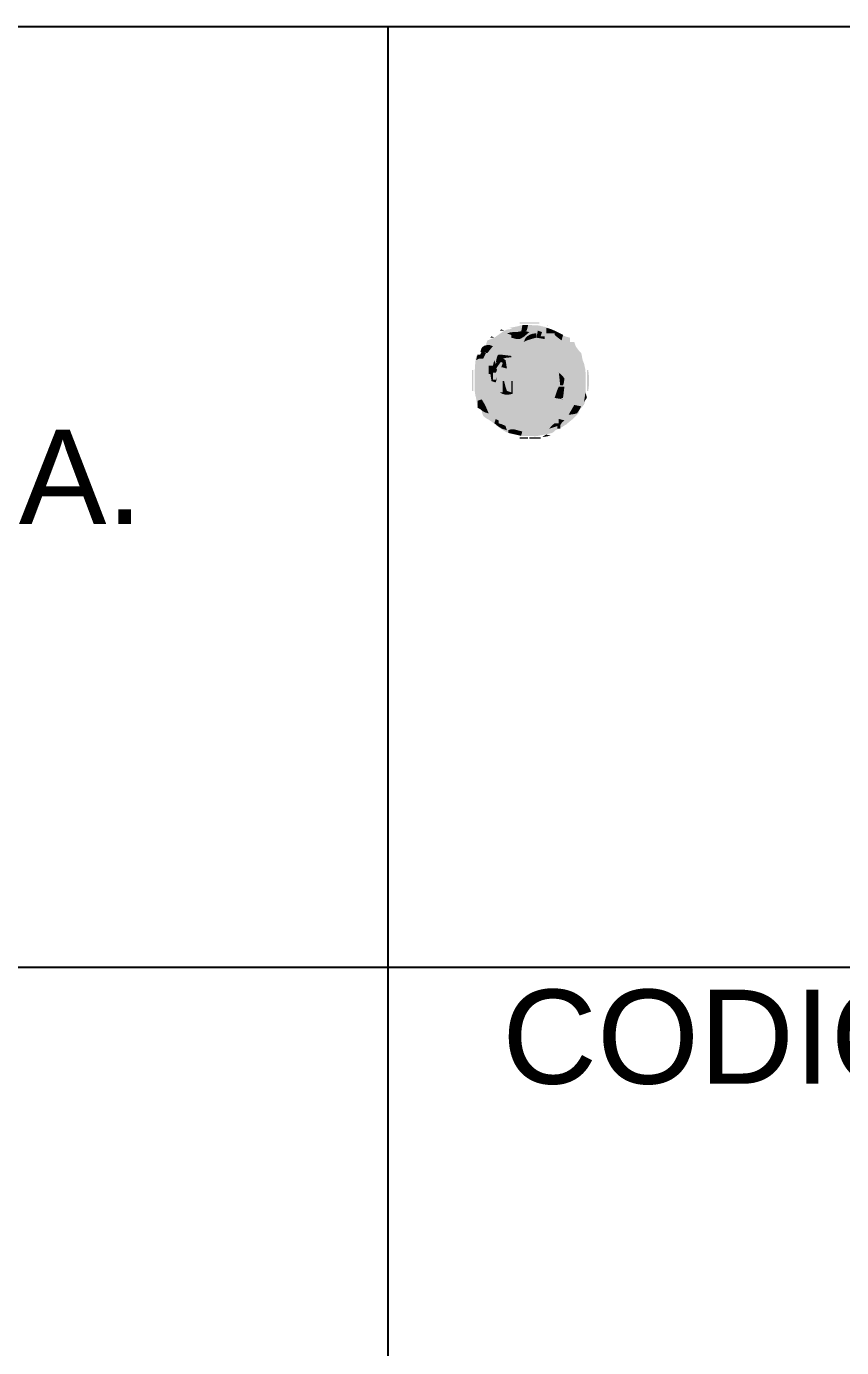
# Model space of a CAD drawing. Header units: millimetres. Extents: x 0 to 210, y 0 to 297.
# Drawn here: x 138.5 to 153.23, y 37.12 to 61 of the extents above; entities that cross this region are included whole.
import ezdxf
from ezdxf.enums import TextEntityAlignment as Align

# ---------------------------------------------------------------- set-up
doc = ezdxf.new("R2010")
doc.units = ezdxf.units.MM
doc.styles.add('ARIAL', font='arial.ttf')

msp = doc.modelspace()

# ---------------------------------------------------------------- hatches: boundary and pattern name
at = {"true_color": 0xa9794b}
msp.add_hatch(color=7, dxfattribs=at).paths.add_polyline_path([(147.415, 55.654), (147.415, 55.646), (147.415, 55.637), (147.415, 55.629), (147.534, 55.629), (147.652, 55.629), (147.769, 55.629), (147.769, 55.637), (147.769, 55.646), (147.769, 55.654), (147.65, 55.654), (147.532, 55.654)])
at = {"true_color": 0xad8536}
h = msp.add_hatch(color=7, dxfattribs=at)
h.paths.add_polyline_path([(147.808, 55.582), (147.432, 55.599), (147.065, 55.45), (147.03, 55.424), (146.994, 55.4), (146.959, 55.375), (146.916, 55.359), (146.874, 55.342), (146.832, 55.325), (146.827, 55.307), (146.821, 55.29), (146.816, 55.272), (146.813, 55.256), (146.81, 55.24), (146.807, 55.223), (146.781, 55.215), (146.756, 55.206), (146.731, 55.198), (146.722, 55.155), (146.714, 55.113), (146.705, 55.071), (146.68, 55.063), (146.655, 55.054), (146.629, 55.046), (146.614, 54.915), (146.605, 54.785), (146.601, 54.653), (146.601, 54.633), (146.601, 54.614), (146.601, 54.595), (146.601, 54.506), (146.604, 54.418), (146.616, 54.33), (146.626, 54.295), (146.633, 54.26), (146.644, 54.191), (146.647, 54.163), (146.651, 54.136), (146.655, 54.109), (146.68, 54.1), (146.706, 54.092), (146.731, 54.083), (146.732, 54.064), (146.734, 54.044), (146.735, 54.025), (146.752, 53.976), (146.77, 53.949), (146.807, 53.922), (146.862, 53.891), (146.895, 53.87), (146.932, 53.84), (147.17, 53.685), (147.417, 53.611), (147.699, 53.594), (147.99, 53.662), (148.256, 53.805), (148.479, 54.007), (148.487, 54.033), (148.496, 54.058), (148.504, 54.083), (148.517, 54.096), (148.53, 54.108), (148.543, 54.12), (148.586, 54.179), (148.603, 54.29), (148.609, 54.55), (148.61, 54.569), (148.61, 54.588), (148.61, 54.607), (148.61, 54.708), (148.602, 54.805), (148.581, 54.903), (148.572, 54.926), (148.563, 54.948), (148.555, 54.97), (148.547, 55.012), (148.538, 55.055), (148.529, 55.097), (148.492, 55.135), (148.466, 55.168), (148.428, 55.223), (148.413, 55.269), (148.406, 55.288), (148.403, 55.299), (148.377, 55.299), (148.352, 55.299), (148.327, 55.299), (148.327, 55.325), (148.327, 55.35), (148.327, 55.375), (148.273, 55.388), (148.223, 55.405), (148.174, 55.428)])
h.paths.add_polyline_path([(146.676, 54.979), (146.673, 54.985), (146.655, 55.021)])
at = {"true_color": 0xe7b045}
msp.add_hatch(color=7, dxfattribs=at).paths.add_polyline_path([(147.247, 55.53), (147.19, 55.522), (147.129, 55.496), (147.073, 55.455), (147.016, 55.415), (146.959, 55.375), (146.916, 55.359), (146.874, 55.342), (146.832, 55.325), (146.827, 55.307), (146.821, 55.29), (146.816, 55.272), (146.813, 55.256), (146.81, 55.24), (146.807, 55.223), (146.781, 55.215), (146.756, 55.206), (146.731, 55.198), (146.722, 55.155), (146.714, 55.113), (146.705, 55.071), (146.68, 55.063), (146.655, 55.054), (146.629, 55.046), (146.614, 54.915), (146.605, 54.785), (146.601, 54.653), (146.601, 54.633), (146.601, 54.614), (146.601, 54.595), (146.601, 54.506), (146.604, 54.418), (146.616, 54.33), (146.626, 54.295), (146.633, 54.26), (146.644, 54.191), (146.647, 54.163), (146.651, 54.136), (146.655, 54.109), (146.68, 54.1), (146.706, 54.092), (146.731, 54.083), (146.732, 54.064), (146.734, 54.044), (146.736, 54.025), (146.752, 53.976), (146.77, 53.949), (146.807, 53.922), (146.862, 53.891), (146.895, 53.87), (146.932, 53.84), (147.17, 53.685), (147.417, 53.611), (147.699, 53.594), (147.99, 53.662), (148.256, 53.805), (148.479, 54.007), (148.487, 54.033), (148.496, 54.058), (148.504, 54.083), (148.517, 54.096), (148.53, 54.108), (148.543, 54.12), (148.591, 54.192), (148.608, 54.353), (148.605, 54.742), (148.58, 54.725), (148.554, 54.708), (148.529, 54.691), (148.525, 54.663), (148.521, 54.635), (148.517, 54.607), (148.5, 54.526), (148.472, 54.458), (148.428, 54.387), (148.437, 54.422), (148.445, 54.455), (148.453, 54.489), (148.391, 54.459), (148.34, 54.422), (148.289, 54.375), (148.237, 54.327), (148.186, 54.291), (148.124, 54.261), (148.124, 54.278), (148.124, 54.295), (148.124, 54.311), (147.936, 54.294), (147.751, 54.29), (147.563, 54.3), (147.539, 54.302), (147.516, 54.304), (147.492, 54.307), (147.325, 54.325), (147.162, 54.357), (147.004, 54.415), (146.978, 54.43), (146.967, 54.437), (146.96, 54.441), (146.934, 54.457), (146.908, 54.473), (146.883, 54.489), (146.884, 54.623), (146.907, 54.745), (146.964, 54.866), (147.024, 54.938), (147.086, 54.985), (147.174, 55.014), (147.204, 55.017), (147.233, 55.019), (147.263, 55.021), (147.366, 55.07), (147.447, 55.133), (147.516, 55.223), (147.511, 55.266), (147.504, 55.292), (147.491, 55.325), (147.416, 55.34), (147.383, 55.346), (147.364, 55.35), (147.364, 55.393), (147.364, 55.435), (147.364, 55.477), (147.347, 55.477), (147.33, 55.477), (147.313, 55.477), (147.313, 55.494), (147.313, 55.511), (147.313, 55.527)])
at = {"true_color": 0xcaa364}
msp.add_hatch(color=7, dxfattribs=at).paths.add_polyline_path([(147.313, 55.527), (147.247, 55.53), (147.19, 55.522), (147.129, 55.496), (147.073, 55.455), (147.016, 55.415), (146.959, 55.375), (146.916, 55.359), (146.874, 55.342), (146.832, 55.325), (146.827, 55.307), (146.821, 55.29), (146.816, 55.272), (146.811, 55.243), (146.808, 55.231), (146.807, 55.223), (146.781, 55.215), (146.756, 55.206), (146.731, 55.198), (146.722, 55.172), (146.714, 55.147), (146.705, 55.122), (146.748, 55.114), (146.79, 55.105), (146.832, 55.097), (146.841, 55.114), (146.849, 55.131), (146.857, 55.147), (146.953, 55.25), (147.056, 55.327), (147.187, 55.375), (147.187, 55.358), (147.187, 55.341), (147.187, 55.325), (147.281, 55.325), (147.373, 55.325), (147.465, 55.325), (147.431, 55.333), (147.398, 55.342), (147.364, 55.35), (147.364, 55.393), (147.364, 55.435), (147.364, 55.477), (147.347, 55.477), (147.33, 55.477), (147.313, 55.477), (147.313, 55.494), (147.313, 55.511)])
at = {"true_color": 0xbf0000}
msp.add_hatch(color=7, dxfattribs=at).paths.add_polyline_path([(146.908, 55.401), (146.9, 55.392), (146.891, 55.384), (146.883, 55.375), (146.908, 55.375), (146.934, 55.375), (146.959, 55.375), (146.942, 55.384), (146.925, 55.392)])
at = {"true_color": 0xff3f3f}
msp.add_hatch(color=7, dxfattribs=at).paths.add_polyline_path([(147.009, 55.477), (147.045, 55.459), (147.058, 55.452), (147.06, 55.451)])
at = {"true_color": 0xdf7f7f}
msp.add_hatch(color=7, dxfattribs=at).paths.add_polyline_path([(147.085, 55.527), (147.077, 55.519), (147.068, 55.51), (147.06, 55.502), (147.086, 55.502), (147.111, 55.502), (147.136, 55.502), (147.119, 55.511), (147.102, 55.519)])
at = {"true_color": 0xdfa846}
msp.add_hatch(color=7, dxfattribs=at).paths.add_polyline_path([(147.364, 55.477), (147.29, 55.476), (147.244, 55.469), (147.187, 55.451), (147.187, 55.434), (147.187, 55.417), (147.187, 55.401), (147.161, 55.401), (147.136, 55.401), (147.111, 55.401), (147.136, 55.392), (147.162, 55.384), (147.187, 55.375), (147.187, 55.358), (147.187, 55.341), (147.187, 55.325), (147.281, 55.325), (147.373, 55.325), (147.465, 55.325), (147.431, 55.333), (147.398, 55.342), (147.364, 55.35), (147.364, 55.393), (147.364, 55.435)])
at = {"true_color": 0xbf3f3f}
msp.add_hatch(color=7, dxfattribs=at).paths.add_polyline_path([(147.136, 55.553), (147.172, 55.535), (147.185, 55.528), (147.187, 55.527)])
at = {"true_color": 0xffbf3f}
for points in [[(147.187, 55.578), (147.222, 55.56), (147.236, 55.554), (147.237, 55.553)], [(148.2, 53.779), (148.236, 53.762), (148.249, 53.755), (148.251, 53.754)], [(148.048, 53.678), (148.084, 53.66), (148.097, 53.654), (148.099, 53.653)]]:
    msp.add_hatch(color=7, dxfattribs=at).paths.add_polyline_path(points)
at = {"true_color": 0xcd9845}
msp.add_hatch(color=7, dxfattribs=at).paths.add_polyline_path([(147.364, 55.477), (147.29, 55.476), (147.244, 55.469), (147.187, 55.451), (147.212, 55.443), (147.238, 55.434), (147.263, 55.426), (147.263, 55.409), (147.263, 55.392), (147.263, 55.375), (147.297, 55.367), (147.331, 55.358), (147.364, 55.35), (147.364, 55.393), (147.364, 55.435)])
at = {"true_color": 0xb28e57}
msp.add_hatch(color=7, dxfattribs=at).paths.add_polyline_path([(148.048, 55.502), (147.784, 55.592), (147.513, 55.607), (147.237, 55.553), (147.263, 55.544), (147.288, 55.536), (147.313, 55.527), (147.313, 55.51), (147.313, 55.493), (147.313, 55.477), (147.33, 55.477), (147.347, 55.477), (147.364, 55.477), (147.364, 55.434), (147.364, 55.392), (147.364, 55.35), (147.39, 55.35), (147.415, 55.35), (147.44, 55.35), (147.462, 55.371), (147.485, 55.392), (147.507, 55.413), (147.585, 55.465), (147.665, 55.484), (147.759, 55.483), (147.78, 55.481), (147.8, 55.479), (147.82, 55.477), (147.863, 55.473), (147.906, 55.468), (147.948, 55.464), (147.982, 55.46), (148.015, 55.456), (148.048, 55.451), (148.048, 55.468), (148.048, 55.485)])
at = {"true_color": 0xaaaa55}
msp.add_hatch(color=7, dxfattribs=at).paths.add_polyline_path([(147.237, 55.603), (147.291, 55.586), (147.311, 55.579), (147.313, 55.578)])
at = {"true_color": 0xffff00}
msp.add_hatch(color=7, dxfattribs=at).paths.add_polyline_path([(147.364, 55.629), (147.4, 55.611), (147.413, 55.604), (147.415, 55.603)])
at = {"true_color": 0xb38537}
msp.add_hatch(color=7, dxfattribs=at).paths.add_polyline_path([(147.592, 55.477), (147.515, 55.494), (147.442, 55.492), (147.364, 55.477), (147.364, 55.434), (147.364, 55.392), (147.364, 55.35), (147.43, 55.355), (147.489, 55.388)])
at = {"true_color": 0xb1874d}
msp.add_hatch(color=7, dxfattribs=at).paths.add_polyline_path([(147.465, 55.603), (147.457, 55.552), (147.448, 55.502), (147.44, 55.451), (147.477, 55.466), (147.503, 55.479), (147.541, 55.502), (147.555, 55.542), (147.562, 55.568), (147.567, 55.603), (147.533, 55.603), (147.499, 55.603)])
at = {"true_color": 0x997633}
msp.add_hatch(color=7, dxfattribs=at).paths.add_polyline_path([(147.82, 55.502), (147.671, 55.505), (147.555, 55.469), (147.44, 55.375), (147.449, 55.358), (147.457, 55.341), (147.465, 55.325), (147.491, 55.325), (147.516, 55.325), (147.541, 55.325), (147.604, 55.338), (147.65, 55.345), (147.719, 55.35), (147.815, 55.291), (147.888, 55.219), (147.947, 55.122), (147.932, 55.115), (147.917, 55.107), (147.903, 55.1), (147.869, 55.083), (147.854, 55.076), (147.845, 55.071), (147.774, 55.035), (147.706, 54.994), (147.643, 54.945), (147.634, 54.874), (147.634, 54.828), (147.643, 54.767), (147.651, 54.767), (147.66, 54.767), (147.668, 54.767), (147.672, 54.787), (147.677, 54.806), (147.681, 54.824), (147.744, 54.905), (147.824, 54.958), (147.921, 54.995), (147.965, 54.976), (148.004, 54.976), (148.073, 54.995), (148.056, 55.012), (148.039, 55.029), (148.023, 55.046), (148.026, 55.073), (148.029, 55.099), (148.032, 55.125), (148.042, 55.168), (148.046, 55.187), (148.048, 55.198), (148.014, 55.221), (147.987, 55.241), (147.947, 55.274), (147.922, 55.317), (147.896, 55.359), (147.871, 55.401), (147.845, 55.401), (147.82, 55.401), (147.795, 55.401), (147.803, 55.435), (147.812, 55.469)])
at = {"true_color": 0x8a692b}
msp.add_hatch(color=7, dxfattribs=at).paths.add_polyline_path([(147.719, 55.451), (147.681, 55.451), (147.651, 55.446), (147.605, 55.432), (147.549, 55.398), (147.516, 55.359), (147.491, 55.299), (147.53, 55.318), (147.567, 55.332), (147.633, 55.352), (147.662, 55.36), (147.69, 55.368), (147.719, 55.375), (147.719, 55.401), (147.719, 55.426)])
at = {"true_color": 0xa27d4b}
msp.add_hatch(color=7, dxfattribs=at).paths.add_polyline_path([(147.567, 55.603), (147.558, 55.569), (147.55, 55.536), (147.541, 55.502), (147.678, 55.49), (147.815, 55.477), (147.951, 55.462), (147.984, 55.459), (148.016, 55.455), (148.048, 55.451), (148.048, 55.468), (148.048, 55.485), (148.048, 55.502), (147.892, 55.566), (147.735, 55.599)])
at = {"true_color": 0x9f7733}
msp.add_hatch(color=7, dxfattribs=at).paths.add_polyline_path([(147.744, 55.502), (147.736, 55.459), (147.727, 55.417), (147.719, 55.375), (147.809, 55.36), (147.848, 55.354), (147.871, 55.35), (147.871, 55.367), (147.871, 55.384), (147.871, 55.401), (147.845, 55.401), (147.82, 55.401), (147.795, 55.401), (147.803, 55.426), (147.812, 55.452), (147.82, 55.477), (147.794, 55.485), (147.769, 55.494)])
at = {"true_color": 0xd4d42a}
msp.add_hatch(color=7, dxfattribs=at).paths.add_polyline_path([(147.769, 55.629), (147.823, 55.611), (147.843, 55.604), (147.845, 55.603)])
at = {"true_color": 0xffaa00}
msp.add_hatch(color=7, dxfattribs=at).paths.add_polyline_path([(147.896, 55.603), (147.95, 55.586), (147.969, 55.579), (147.972, 55.578)])
at = {"true_color": 0xa88757}
msp.add_hatch(color=7, dxfattribs=at).paths.add_polyline_path([(147.896, 55.553), (147.896, 55.519), (147.896, 55.485), (147.896, 55.451), (147.947, 55.451), (147.998, 55.451), (148.048, 55.451), (148.048, 55.468), (148.048, 55.485), (148.048, 55.502), (147.998, 55.524), (147.949, 55.54)])
at = {"true_color": 0xbc8d4b}
msp.add_hatch(color=7, dxfattribs=at).paths.add_polyline_path([(148.048, 55.502), (148.048, 55.485), (148.048, 55.468), (148.048, 55.451), (148.014, 55.451), (147.98, 55.451), (147.947, 55.451), (148.006, 55.403), (148.067, 55.358), (148.132, 55.318), (148.146, 55.312), (148.161, 55.306), (148.175, 55.299), (148.176, 55.262), (148.185, 55.235), (148.21, 55.196), (148.226, 55.175), (148.241, 55.155), (148.257, 55.135), (148.302, 55.078), (148.349, 55.03), (148.409, 54.988), (148.424, 54.982), (148.439, 54.976), (148.453, 54.97), (148.454, 54.867), (148.477, 54.78), (148.529, 54.691), (148.555, 54.708), (148.58, 54.725), (148.605, 54.742), (148.602, 54.757), (148.599, 54.772), (148.595, 54.787), (148.591, 54.808), (148.586, 54.828), (148.582, 54.848), (148.573, 54.889), (148.564, 54.929), (148.555, 54.97), (148.547, 55.012), (148.539, 55.055), (148.529, 55.097), (148.492, 55.135), (148.466, 55.168), (148.428, 55.223), (148.42, 55.249), (148.411, 55.274), (148.403, 55.299), (148.377, 55.299), (148.352, 55.299), (148.327, 55.299), (148.327, 55.325), (148.327, 55.35), (148.327, 55.375), (148.257, 55.393), (148.194, 55.419), (148.13, 55.453), (148.103, 55.47), (148.075, 55.486)])
at = {"true_color": 0xab8e67}
msp.add_hatch(color=7, dxfattribs=at).paths.add_polyline_path([(148.048, 55.502), (148.048, 55.476), (148.048, 55.451), (148.048, 55.426), (148.067, 55.41), (148.086, 55.395), (148.104, 55.379), (148.172, 55.321), (148.231, 55.258), (148.289, 55.19), (148.33, 55.139), (148.36, 55.109), (148.403, 55.071), (148.454, 55.076), (148.487, 55.082), (148.529, 55.097), (148.492, 55.135), (148.466, 55.168), (148.428, 55.223), (148.42, 55.249), (148.411, 55.274), (148.403, 55.299), (148.377, 55.299), (148.352, 55.299), (148.327, 55.299), (148.327, 55.325), (148.327, 55.35), (148.327, 55.375), (148.257, 55.393), (148.194, 55.419), (148.13, 55.453), (148.103, 55.47), (148.075, 55.486)])
at = {"true_color": 0xb5925f}
msp.add_hatch(color=7, dxfattribs=at).paths.add_polyline_path([(148.048, 55.502), (148.048, 55.476), (148.048, 55.451), (148.048, 55.426), (148.095, 55.385), (148.128, 55.359), (148.175, 55.325), (148.183, 55.359), (148.192, 55.393), (148.2, 55.426), (148.149, 55.452), (148.098, 55.477)])
at = {"true_color": 0x7f7f00}
for points in [[(148.149, 55.477), (148.185, 55.459), (148.198, 55.452), (148.2, 55.451)], [(148.327, 55.325), (148.362, 55.307), (148.376, 55.3), (148.377, 55.299)]]:
    msp.add_hatch(color=7, dxfattribs=at).paths.add_polyline_path(points)
at = {"true_color": 0xecb358}
msp.add_hatch(color=7, dxfattribs=at).paths.add_polyline_path([(146.918, 55.234), (146.883, 55.192), (146.853, 55.143), (146.846, 55.127), (146.839, 55.112), (146.832, 55.097), (146.798, 55.105), (146.764, 55.114), (146.731, 55.122), (146.722, 55.105), (146.714, 55.088), (146.705, 55.071), (146.68, 55.063), (146.655, 55.054), (146.629, 55.046), (146.621, 54.935), (146.612, 54.826), (146.604, 54.717), (146.621, 54.717), (146.638, 54.717), (146.655, 54.717), (146.672, 54.683), (146.689, 54.649), (146.705, 54.615), (146.748, 54.658), (146.79, 54.7), (146.832, 54.742), (146.806, 54.751), (146.781, 54.759), (146.756, 54.767), (146.783, 54.874), (146.817, 54.977), (146.865, 55.074), (146.914, 55.138), (146.947, 55.196), (146.959, 55.274)])
at = {"true_color": 0xd1aa6d}
msp.add_hatch(color=7, dxfattribs=at).paths.add_polyline_path([(146.933, 55.223), (146.879, 55.24), (146.832, 55.243), (146.777, 55.23), (146.743, 55.205), (146.725, 55.177), (146.705, 55.122), (146.748, 55.114), (146.79, 55.105), (146.832, 55.097), (146.866, 55.139), (146.9, 55.182)])
at = {"true_color": 0xf8bd4a}
msp.add_hatch(color=7, dxfattribs=at).paths.add_polyline_path([(147.125, 55.377), (147.071, 55.372), (147.036, 55.348), (146.989, 55.282), (146.97, 55.254), (146.952, 55.226), (146.933, 55.198), (146.886, 55.13), (146.843, 55.061), (146.802, 54.988), (146.762, 54.905), (146.742, 54.831), (146.756, 54.742), (146.782, 54.751), (146.807, 54.759), (146.832, 54.767), (146.841, 54.793), (146.849, 54.818), (146.857, 54.843), (146.919, 54.867), (146.953, 54.897), (146.989, 54.959), (147.004, 54.988), (147.02, 55.017), (147.035, 55.046), (147.069, 55.045), (147.084, 55.045), (147.092, 55.044), (147.118, 55.044), (147.143, 55.043), (147.168, 55.043), (147.223, 55.042), (147.261, 55.043), (147.313, 55.046), (147.396, 55.089), (147.46, 55.147), (147.516, 55.223), (147.508, 55.258), (147.499, 55.291), (147.491, 55.325), (147.388, 55.325), (147.287, 55.325), (147.187, 55.325), (147.187, 55.342), (147.187, 55.359), (147.187, 55.375), (147.15, 55.376), (147.134, 55.377)])
at = {"true_color": 0x886c2d}
msp.add_hatch(color=7, dxfattribs=at).paths.add_polyline_path([(147.719, 55.375), (147.654, 55.381), (147.601, 55.374), (147.541, 55.35), (147.518, 55.289), (147.494, 55.231), (147.465, 55.173), (147.402, 55.122), (147.336, 55.084), (147.258, 55.06), (147.2, 55.05), (147.142, 55.038), (147.085, 55.021), (146.965, 54.894), (146.886, 54.742), (146.846, 54.571), (146.856, 54.511), (146.868, 54.479), (146.895, 54.444), (146.933, 54.426), (146.949, 54.417), (146.959, 54.413), (146.986, 54.398), (147.013, 54.384), (147.04, 54.37), (147.242, 54.326), (147.466, 54.323), (147.668, 54.362), (147.668, 54.558), (147.668, 54.752), (147.668, 54.945), (147.771, 54.996), (147.872, 55.047), (147.972, 55.097), (147.905, 55.218), (147.83, 55.304)])
at = {"true_color": 0xf5b954}
msp.add_hatch(color=7, dxfattribs=at).paths.add_polyline_path([(147.129, 55.381), (147.079, 55.376), (147.049, 55.364), (147.015, 55.335), (146.993, 55.302), (146.983, 55.288), (146.978, 55.28), (146.935, 55.214), (146.903, 55.147), (146.883, 55.071), (146.918, 55.095), (146.944, 55.115), (146.984, 55.147), (147.012, 55.207), (147.042, 55.244), (147.1, 55.276), (147.136, 55.29), (147.152, 55.296), (147.161, 55.299), (147.17, 55.325), (147.178, 55.35), (147.187, 55.375), (147.152, 55.379), (147.137, 55.38)])
at = {"true_color": 0x53411a}
msp.add_hatch(color=7, dxfattribs=at).paths.add_polyline_path([(147.719, 55.375), (147.654, 55.381), (147.601, 55.374), (147.541, 55.35), (147.518, 55.289), (147.494, 55.231), (147.465, 55.173), (147.384, 55.113), (147.299, 55.07), (147.203, 55.04), (147.172, 55.033), (147.141, 55.027), (147.111, 55.021), (147.147, 54.969), (147.186, 54.928), (147.237, 54.892), (147.254, 54.884), (147.271, 54.877), (147.288, 54.869), (147.328, 54.826), (147.367, 54.798), (147.421, 54.78), (147.442, 54.778), (147.463, 54.777), (147.483, 54.775), (147.504, 54.774), (147.524, 54.772), (147.545, 54.77), (147.561, 54.769), (147.576, 54.768), (147.592, 54.767), (147.595, 54.69), (147.61, 54.631), (147.643, 54.565), (147.638, 54.694), (147.644, 54.818), (147.668, 54.945), (147.743, 55), (147.82, 55.041), (147.906, 55.077), (147.929, 55.084), (147.95, 55.09), (147.972, 55.097), (147.908, 55.214), (147.83, 55.303)])
at = {"true_color": 0x8d6c2d}
msp.add_hatch(color=7, dxfattribs=at).paths.add_polyline_path([(147.719, 55.375), (147.719, 55.367), (147.719, 55.358), (147.719, 55.35), (147.812, 55.287), (147.886, 55.217), (147.947, 55.122), (147.913, 55.096), (147.879, 55.071), (147.845, 55.046), (147.905, 55.053), (147.964, 55.062), (148.023, 55.071), (148.031, 55.088), (148.04, 55.105), (148.048, 55.122), (148.042, 55.179), (148.021, 55.223), (147.969, 55.291), (147.89, 55.342), (147.813, 55.366)])
at = {"true_color": 0xddb375}
msp.add_hatch(color=7, dxfattribs=at).paths.add_polyline_path([(146.731, 55.046), (146.659, 54.947), (146.621, 54.838), (146.604, 54.717), (146.621, 54.717), (146.638, 54.717), (146.655, 54.717), (146.655, 54.751), (146.655, 54.785), (146.655, 54.818), (146.672, 54.818), (146.689, 54.818), (146.705, 54.818), (146.734, 54.897), (146.746, 54.965)])
at = {"true_color": 0xd6b55e}
msp.add_hatch(color=7, dxfattribs=at).paths.add_polyline_path([(146.731, 55.122), (146.722, 55.105), (146.714, 55.088), (146.705, 55.071), (146.688, 55.071), (146.671, 55.071), (146.655, 55.071), (146.646, 55.037), (146.638, 55.004), (146.629, 54.97), (146.659, 54.985), (146.673, 54.992), (146.68, 54.995), (146.706, 54.995), (146.731, 54.995), (146.756, 54.995), (146.773, 55.03), (146.79, 55.063), (146.807, 55.097), (146.781, 55.105), (146.756, 55.114)])
at = {"true_color": 0xd49f3e}
msp.add_hatch(color=7, dxfattribs=at).paths.add_polyline_path([(147.09, 55.072), (147.018, 55.065), (146.979, 55.024), (146.941, 54.913), (146.937, 54.887), (146.935, 54.875), (146.933, 54.869), (146.908, 54.869), (146.883, 54.869), (146.857, 54.869), (146.812, 54.777), (146.77, 54.685), (146.731, 54.59), (146.773, 54.564), (146.816, 54.539), (146.857, 54.514), (146.882, 54.639), (146.915, 54.761), (146.966, 54.877), (147.028, 54.947), (147.093, 54.99), (147.184, 55.019), (147.21, 55.02), (147.237, 55.02), (147.263, 55.021), (147.263, 55.029), (147.263, 55.038), (147.263, 55.046), (147.205, 55.056), (147.148, 55.065)])
at = {"true_color": 0xd9a644}
msp.add_hatch(color=7, dxfattribs=at).paths.add_polyline_path([(146.959, 54.97), (146.95, 54.936), (146.942, 54.902), (146.933, 54.869), (146.908, 54.869), (146.883, 54.869), (146.857, 54.869), (146.857, 54.818), (146.857, 54.767), (146.857, 54.717), (146.866, 54.717), (146.874, 54.717), (146.883, 54.717), (146.91, 54.76), (146.937, 54.804), (146.964, 54.848), (146.977, 54.883), (146.976, 54.915)])
at = {"true_color": 0x836423}
msp.add_hatch(color=7, dxfattribs=at).paths.add_polyline_path([(147.06, 54.919), (147.043, 54.902), (147.026, 54.885), (147.009, 54.869), (146.972, 54.854), (146.946, 54.841), (146.908, 54.818), (146.871, 54.71), (146.857, 54.603), (146.857, 54.489), (146.892, 54.472), (146.925, 54.455), (146.959, 54.438), (146.986, 54.486), (147.005, 54.535), (147.017, 54.589), (147.022, 54.64), (147.028, 54.691), (147.035, 54.742), (147.076, 54.787), (147.095, 54.833), (147.111, 54.919), (147.094, 54.919), (147.077, 54.919)])
at = {"true_color": 0x775e27}
msp.add_hatch(color=7, dxfattribs=at).paths.add_polyline_path([(147.085, 55.021), (147.009, 54.947), (146.958, 54.87), (146.933, 54.767), (146.99, 54.821), (147.05, 54.871), (147.111, 54.919), (147.066, 54.829), (147.031, 54.739), (147.009, 54.641), (147.061, 54.706), (147.116, 54.751), (147.187, 54.793), (147.195, 54.776), (147.204, 54.759), (147.212, 54.742), (147.221, 54.768), (147.229, 54.793), (147.237, 54.818), (147.272, 54.818), (147.305, 54.818), (147.339, 54.818), (147.339, 54.835), (147.339, 54.852), (147.339, 54.869), (147.296, 54.885), (147.254, 54.902), (147.212, 54.919), (147.188, 54.961), (147.156, 54.987)])
at = {"true_color": 0x7e5d1b}
msp.add_hatch(color=7, dxfattribs=at).paths.add_polyline_path([(147.085, 55.021), (147.074, 55.009), (147.063, 54.997), (147.051, 54.985), (147.037, 54.969), (147.022, 54.953), (147.008, 54.937), (146.976, 54.902), (146.957, 54.878), (146.933, 54.843), (146.942, 54.818), (146.95, 54.793), (146.959, 54.767), (146.967, 54.78), (146.976, 54.793), (146.984, 54.805), (146.995, 54.822), (147.006, 54.838), (147.017, 54.854), (147.042, 54.89), (147.059, 54.914), (147.085, 54.945), (147.111, 54.953), (147.136, 54.962), (147.161, 54.97), (147.136, 54.987), (147.111, 55.004)])
at = {"true_color": 0xa08136}
msp.add_hatch(color=7, dxfattribs=at).paths.add_polyline_path([(147.06, 54.919), (147.041, 54.899), (147.028, 54.872), (147.008, 54.816), (147, 54.791), (146.992, 54.767), (146.984, 54.742), (146.967, 54.742), (146.95, 54.742), (146.933, 54.742), (146.933, 54.699), (146.933, 54.657), (146.933, 54.615), (146.95, 54.615), (146.967, 54.615), (146.984, 54.615), (146.993, 54.632), (147.001, 54.649), (147.009, 54.666), (147.057, 54.747), (147.09, 54.828), (147.111, 54.919), (147.094, 54.919), (147.077, 54.919)])
at = {"true_color": 0xc2933c}
msp.add_hatch(color=7, dxfattribs=at).paths.add_polyline_path([(147.035, 55.071), (147.014, 55.047), (147.001, 55.007), (146.984, 54.919), (147.044, 54.967), (147.104, 54.995), (147.18, 55.013), (147.208, 55.015), (147.236, 55.018), (147.263, 55.021), (147.263, 55.029), (147.263, 55.038), (147.263, 55.046), (147.246, 55.048), (147.23, 55.05), (147.214, 55.052), (147.176, 55.057), (147.16, 55.059), (147.15, 55.06), (147.112, 55.065), (147.073, 55.069)])
at = {"true_color": 0x896e30}
msp.add_hatch(color=7, dxfattribs=at).paths.add_polyline_path([(147.085, 54.97), (147.077, 54.962), (147.068, 54.953), (147.06, 54.945), (147.077, 54.936), (147.094, 54.928), (147.111, 54.919), (147.102, 54.894), (147.094, 54.869), (147.085, 54.843), (147.12, 54.835), (147.153, 54.826), (147.187, 54.818), (147.178, 54.869), (147.17, 54.92), (147.161, 54.97), (147.136, 54.97), (147.111, 54.97)])
at = {"true_color": 0xb38c58}
msp.add_hatch(color=7, dxfattribs=at).paths.add_polyline_path([(148.479, 55.046), (148.469, 54.99), (148.461, 54.934), (148.454, 54.877), (148.462, 54.807), (148.488, 54.749), (148.529, 54.691), (148.555, 54.708), (148.58, 54.725), (148.605, 54.742), (148.603, 54.758), (148.6, 54.774), (148.597, 54.789), (148.593, 54.81), (148.589, 54.831), (148.585, 54.851), (148.565, 54.928), (148.534, 54.989)])
at = {"true_color": 0xf9c09e}
msp.add_hatch(color=7, dxfattribs=at).paths.add_polyline_path([(146.553, 54.793), (146.553, 54.665), (146.553, 54.538), (146.553, 54.413), (146.562, 54.413), (146.57, 54.413), (146.579, 54.413), (146.579, 54.541), (146.579, 54.667), (146.579, 54.793), (146.57, 54.793), (146.562, 54.793)])
at = {"true_color": 0xf6cb86}
msp.add_hatch(color=7, dxfattribs=at).paths.add_polyline_path([(146.655, 54.818), (146.655, 54.784), (146.655, 54.75), (146.655, 54.717), (146.638, 54.717), (146.621, 54.717), (146.604, 54.717), (146.603, 54.694), (146.603, 54.672), (146.602, 54.65), (146.602, 54.62), (146.601, 54.591), (146.601, 54.562), (146.603, 54.448), (146.618, 54.342), (146.655, 54.235), (146.68, 54.227), (146.706, 54.218), (146.731, 54.21), (146.714, 54.415), (146.697, 54.617), (146.68, 54.818), (146.672, 54.818), (146.663, 54.818)])
at = {"true_color": 0xfac465}
msp.add_hatch(color=7, dxfattribs=at).paths.add_polyline_path([(146.655, 54.818), (146.655, 54.784), (146.655, 54.75), (146.655, 54.717), (146.638, 54.717), (146.621, 54.717), (146.604, 54.717), (146.604, 54.694), (146.603, 54.671), (146.603, 54.648), (146.603, 54.618), (146.603, 54.588), (146.603, 54.558), (146.602, 54.482), (146.605, 54.407), (146.616, 54.332), (146.626, 54.296), (146.633, 54.26), (146.644, 54.191), (146.65, 54.142), (146.653, 54.121), (146.655, 54.109), (146.68, 54.1), (146.706, 54.092), (146.731, 54.083), (146.732, 54.064), (146.734, 54.044), (146.736, 54.025), (146.752, 53.976), (146.77, 53.949), (146.807, 53.922), (146.862, 53.891), (146.895, 53.87), (146.932, 53.84), (147.009, 53.778), (147.088, 53.721), (147.173, 53.669), (147.444, 53.598), (147.726, 53.596), (148.002, 53.652), (148.047, 53.686), (148.076, 53.726), (148.099, 53.779), (148.069, 53.77), (148.042, 53.763), (147.997, 53.754), (147.856, 53.751), (147.717, 53.737), (147.576, 53.715), (147.556, 53.711), (147.536, 53.707), (147.516, 53.703), (147.516, 53.72), (147.516, 53.737), (147.516, 53.754), (147.426, 53.739), (147.386, 53.732), (147.364, 53.729), (147.364, 53.754), (147.364, 53.78), (147.364, 53.805), (147.302, 53.797), (147.247, 53.796), (147.187, 53.805), (147.09, 53.877), (147.008, 53.96), (146.937, 54.057), (146.927, 54.074), (146.917, 54.091), (146.908, 54.109), (146.891, 54.109), (146.874, 54.109), (146.857, 54.109), (146.84, 54.169), (146.823, 54.227), (146.807, 54.286), (146.79, 54.286), (146.773, 54.286), (146.756, 54.286), (146.756, 54.363), (146.756, 54.439), (146.756, 54.514), (146.773, 54.514), (146.79, 54.514), (146.807, 54.514), (146.757, 54.579), (146.724, 54.646), (146.701, 54.723), (146.694, 54.755), (146.687, 54.787), (146.68, 54.818), (146.672, 54.818), (146.663, 54.818)])
at = {"true_color": 0xf9daa4}
msp.add_hatch(color=7, dxfattribs=at).paths.add_polyline_path([(146.655, 54.818), (146.655, 54.784), (146.655, 54.75), (146.655, 54.717), (146.638, 54.717), (146.621, 54.717), (146.604, 54.717), (146.604, 54.694), (146.603, 54.671), (146.603, 54.648), (146.603, 54.618), (146.603, 54.588), (146.603, 54.558), (146.602, 54.482), (146.605, 54.407), (146.616, 54.332), (146.626, 54.296), (146.633, 54.26), (146.644, 54.191), (146.65, 54.142), (146.653, 54.121), (146.655, 54.109), (146.68, 54.1), (146.706, 54.092), (146.731, 54.083), (146.732, 54.064), (146.734, 54.044), (146.736, 54.025), (146.752, 53.976), (146.771, 53.948), (146.808, 53.92), (146.871, 53.884), (146.928, 53.845), (146.986, 53.802), (147.049, 53.756), (147.112, 53.724), (147.187, 53.703), (147.178, 53.729), (147.17, 53.754), (147.161, 53.779), (147.123, 53.797), (147.106, 53.805), (147.097, 53.81), (147.076, 53.816), (147.055, 53.823), (147.035, 53.83), (147.035, 53.847), (147.035, 53.864), (147.035, 53.881), (147.014, 53.898), (147.005, 53.906), (147, 53.91), (146.966, 53.936), (146.941, 53.955), (146.905, 53.986), (146.774, 54.135), (146.717, 54.339), (146.683, 54.773), (146.682, 54.788), (146.681, 54.803), (146.68, 54.818), (146.672, 54.818), (146.663, 54.818)])
at = {"true_color": 0x90702b}
msp.add_hatch(color=7, dxfattribs=at).paths.add_polyline_path([(146.984, 54.843), (146.947, 54.824), (146.92, 54.804), (146.883, 54.767), (146.89, 54.7), (146.897, 54.654), (146.908, 54.59), (146.934, 54.582), (146.959, 54.573), (146.984, 54.565), (146.993, 54.599), (147.001, 54.633), (147.009, 54.666), (147.001, 54.649), (146.992, 54.632), (146.984, 54.615), (146.967, 54.615), (146.95, 54.615), (146.933, 54.615), (146.933, 54.658), (146.933, 54.7), (146.933, 54.742), (146.95, 54.742), (146.967, 54.742), (146.984, 54.742), (146.993, 54.759), (147.001, 54.776), (147.009, 54.793), (147.001, 54.81), (146.992, 54.827)])
at = {"true_color": 0x715924}
msp.add_hatch(color=7, dxfattribs=at).paths.add_polyline_path([(147.212, 54.818), (147.192, 54.817), (147.17, 54.811), (147.127, 54.793), (147.035, 54.686), (146.986, 54.555), (146.959, 54.413), (147.01, 54.404), (147.061, 54.396), (147.111, 54.387), (147.111, 54.456), (147.111, 54.523), (147.111, 54.59), (147.171, 54.62), (147.197, 54.633), (147.212, 54.641), (147.212, 54.701), (147.212, 54.759)])
at = {"true_color": 0x7b622a}
msp.add_hatch(color=7, dxfattribs=at).paths.add_polyline_path([(147.339, 54.843), (147.3, 54.676), (147.277, 54.508), (147.263, 54.337), (147.286, 54.336), (147.309, 54.336), (147.332, 54.336), (147.386, 54.335), (147.409, 54.335), (147.423, 54.335), (147.508, 54.335), (147.586, 54.342), (147.668, 54.362), (147.668, 54.499), (147.668, 54.633), (147.668, 54.767), (147.651, 54.733), (147.634, 54.7), (147.617, 54.666), (147.61, 54.703), (147.604, 54.729), (147.592, 54.767), (147.553, 54.785), (147.516, 54.792), (147.45, 54.794), (147.399, 54.793), (147.377, 54.793), (147.364, 54.793), (147.356, 54.81), (147.347, 54.827)])
at = {"true_color": 0x715825}
msp.add_hatch(color=7, dxfattribs=at).paths.add_polyline_path([(147.339, 54.843), (147.3, 54.676), (147.277, 54.508), (147.263, 54.337), (147.331, 54.337), (147.398, 54.337), (147.465, 54.337), (147.445, 54.381), (147.436, 54.431), (147.429, 54.527), (147.428, 54.545), (147.427, 54.563), (147.426, 54.581), (147.422, 54.643), (147.418, 54.705), (147.415, 54.767), (147.505, 54.752), (147.544, 54.746), (147.567, 54.742), (147.558, 54.759), (147.55, 54.776), (147.541, 54.793), (147.482, 54.793), (147.423, 54.793), (147.364, 54.793), (147.356, 54.81), (147.347, 54.827)])
at = {"true_color": 0xcfa66a}
msp.add_hatch(color=7, dxfattribs=at).paths.add_polyline_path([(148.58, 54.742), (148.544, 54.704), (148.528, 54.678), (148.517, 54.64), (148.515, 54.618), (148.512, 54.597), (148.51, 54.577), (148.503, 54.53), (148.497, 54.483), (148.491, 54.436), (148.488, 54.412), (148.485, 54.388), (148.482, 54.365), (148.479, 54.342), (148.476, 54.319), (148.473, 54.296), (148.467, 54.25), (148.462, 54.221), (148.453, 54.185), (148.436, 54.176), (148.419, 54.168), (148.403, 54.159), (148.356, 54.083), (148.306, 54.012), (148.249, 53.943), (148.2, 53.883), (148.159, 53.822), (148.124, 53.754), (148.141, 53.754), (148.158, 53.754), (148.175, 53.754), (148.283, 53.829), (148.386, 53.913), (148.479, 54.007), (148.487, 54.033), (148.496, 54.058), (148.504, 54.083), (148.517, 54.096), (148.53, 54.108), (148.543, 54.12), (148.591, 54.192), (148.608, 54.353), (148.605, 54.742), (148.597, 54.742), (148.588, 54.742)])
at = {"true_color": 0xa3772c}
msp.add_hatch(color=7, dxfattribs=at).paths.add_polyline_path([(148.124, 54.742), (148.124, 54.589), (148.132, 54.438), (148.149, 54.286), (148.166, 54.286), (148.183, 54.286), (148.2, 54.286), (148.209, 54.329), (148.217, 54.371), (148.225, 54.413), (148.242, 54.413), (148.259, 54.413), (148.276, 54.413), (148.363, 54.466), (148.43, 54.528), (148.479, 54.615), (148.427, 54.59), (148.377, 54.565), (148.327, 54.539), (148.327, 54.582), (148.327, 54.624), (148.327, 54.666), (148.31, 54.64), (148.293, 54.615), (148.276, 54.59), (148.225, 54.641), (148.175, 54.691)])
at = {"true_color": 0x714913}
msp.add_hatch(color=7, dxfattribs=at).paths.add_polyline_path([(148.124, 54.742), (148.133, 54.665), (148.141, 54.589), (148.149, 54.514), (148.166, 54.514), (148.183, 54.514), (148.2, 54.514), (148.214, 54.557), (148.22, 54.59), (148.225, 54.641), (148.189, 54.684), (148.163, 54.71)])
at = {"true_color": 0xb58734}
for points in [[(148.504, 54.699), (148.504, 54.632), (148.504, 54.565), (148.466, 54.564), (148.439, 54.556), (148.399, 54.536), (148.379, 54.523), (148.358, 54.51), (148.338, 54.497), (148.317, 54.484), (148.296, 54.471), (148.276, 54.458), (148.231, 54.407), (148.21, 54.354), (148.2, 54.286), (148.252, 54.341), (148.311, 54.387), (148.428, 54.463), (148.411, 54.438), (148.394, 54.413), (148.377, 54.387), (148.394, 54.379), (148.411, 54.37), (148.428, 54.362), (148.507, 54.488), (148.533, 54.616), (148.529, 54.767), (148.521, 54.767), (148.512, 54.767), (148.504, 54.767)], [(148.102, 54.443), (148.083, 54.391), (148.048, 54.286), (148.138, 54.271), (148.178, 54.264), (148.2, 54.261), (148.183, 54.269), (148.166, 54.278), (148.149, 54.286), (148.149, 54.354), (148.149, 54.422), (148.149, 54.489), (148.141, 54.489), (148.132, 54.489), (148.124, 54.489)]]:
    msp.add_hatch(color=7, dxfattribs=at).paths.add_polyline_path(points)
at = {"true_color": 0xbd8d43}
msp.add_hatch(color=7, dxfattribs=at).paths.add_polyline_path([(148.504, 54.767), (148.504, 54.699), (148.504, 54.632), (148.504, 54.565), (148.487, 54.565), (148.47, 54.565), (148.453, 54.565), (148.446, 54.52), (148.44, 54.487), (148.428, 54.438), (148.411, 54.421), (148.394, 54.404), (148.377, 54.387), (148.394, 54.379), (148.411, 54.37), (148.428, 54.362), (148.507, 54.488), (148.533, 54.616), (148.529, 54.767), (148.521, 54.767), (148.512, 54.767)])
at = {"true_color": 0xc7a16f}
msp.add_hatch(color=7, dxfattribs=at).paths.add_polyline_path([(148.631, 54.793), (148.631, 54.665), (148.631, 54.538), (148.631, 54.413), (148.639, 54.413), (148.648, 54.413), (148.656, 54.413), (148.672, 54.541), (148.671, 54.664), (148.656, 54.793), (148.648, 54.793), (148.639, 54.793)])
at = {"true_color": 0xfbc15a}
msp.add_hatch(color=7, dxfattribs=at).paths.add_polyline_path([(146.68, 54.666), (146.68, 54.639), (146.679, 54.612), (146.679, 54.585), (146.681, 54.482), (146.7, 54.394), (146.756, 54.311), (146.756, 54.38), (146.756, 54.447), (146.756, 54.514), (146.786, 54.529), (146.799, 54.536), (146.807, 54.539), (146.764, 54.582), (146.722, 54.624)])
at = {"true_color": 0x806527}
msp.add_hatch(color=7, dxfattribs=at).paths.add_polyline_path([(147.111, 54.59), (147.111, 54.522), (147.111, 54.454), (147.111, 54.387), (147.094, 54.387), (147.077, 54.387), (147.06, 54.387), (147.074, 54.378), (147.089, 54.369), (147.103, 54.361), (147.167, 54.343), (147.223, 54.346), (147.288, 54.362), (147.288, 54.439), (147.288, 54.515), (147.288, 54.59), (147.28, 54.59), (147.271, 54.59), (147.263, 54.59), (147.263, 54.522), (147.263, 54.454), (147.263, 54.387), (147.237, 54.396), (147.212, 54.404), (147.187, 54.413), (147.169, 54.466), (147.161, 54.49), (147.157, 54.503), (147.15, 54.532), (147.143, 54.561), (147.136, 54.59), (147.128, 54.59), (147.119, 54.59)])
at = {"true_color": 0x685120}
msp.add_hatch(color=7, dxfattribs=at).paths.add_polyline_path([(147.364, 54.666), (147.328, 54.628), (147.314, 54.598), (147.308, 54.549), (147.309, 54.524), (147.31, 54.498), (147.31, 54.473), (147.311, 54.428), (147.312, 54.382), (147.313, 54.337), (147.365, 54.337), (147.415, 54.337), (147.465, 54.337), (147.448, 54.345), (147.431, 54.354), (147.415, 54.362), (147.411, 54.385), (147.408, 54.408), (147.404, 54.431), (147.402, 54.46), (147.401, 54.488), (147.399, 54.516), (147.397, 54.544), (147.395, 54.572), (147.393, 54.6), (147.392, 54.623), (147.391, 54.644), (147.389, 54.666), (147.381, 54.666), (147.372, 54.666)])
at = {"true_color": 0xb87625}
msp.add_hatch(color=7, dxfattribs=at).paths.add_polyline_path([(148.149, 54.489), (148.149, 54.42), (148.149, 54.353), (148.149, 54.286), (148.166, 54.286), (148.183, 54.286), (148.2, 54.286), (148.209, 54.354), (148.217, 54.422), (148.225, 54.489), (148.2, 54.489), (148.175, 54.489)])
at = {"true_color": 0xffdf9f}
for points in [[(146.579, 54.387), (146.604, 54.286), (146.603, 54.29), (146.597, 54.316)], [(147.288, 53.602), (147.359, 53.584), (147.377, 53.58)]]:
    msp.add_hatch(color=7, dxfattribs=at).paths.add_polyline_path(points)
at = {"true_color": 0xf8d98a}
msp.add_hatch(color=7, dxfattribs=at).paths.add_polyline_path([(146.731, 54.261), (146.705, 54.252), (146.68, 54.244), (146.655, 54.235), (146.655, 54.193), (146.655, 54.151), (146.655, 54.109), (146.672, 54.1), (146.689, 54.092), (146.705, 54.083), (146.753, 54.043), (146.798, 54.022), (146.857, 54.007), (146.82, 54.095), (146.78, 54.179)])
at = {"true_color": 0xe4ad5a}
msp.add_hatch(color=7, dxfattribs=at).paths.add_polyline_path([(148.453, 54.286), (148.445, 54.278), (148.436, 54.269), (148.428, 54.261), (148.411, 54.214), (148.398, 54.181), (148.377, 54.134), (148.352, 54.126), (148.326, 54.117), (148.301, 54.109), (148.296, 54.091), (148.29, 54.074), (148.284, 54.057), (148.281, 54.04), (148.279, 54.024), (148.276, 54.007), (148.259, 54.007), (148.242, 54.007), (148.225, 54.007), (148.225, 53.973), (148.225, 53.94), (148.225, 53.906), (148.288, 53.966), (148.34, 54.027), (148.381, 54.102), (148.388, 54.122), (148.395, 54.141), (148.403, 54.159), (148.428, 54.168), (148.454, 54.176), (148.479, 54.185), (148.47, 54.219), (148.462, 54.253)])
at = {"true_color": 0xddb379}
msp.add_hatch(color=7, dxfattribs=at).paths.add_polyline_path([(148.529, 54.413), (148.511, 54.375), (148.499, 54.346), (148.485, 54.302), (148.478, 54.278), (148.471, 54.255), (148.464, 54.232), (148.452, 54.191), (148.44, 54.15), (148.428, 54.109), (148.479, 54.126), (148.53, 54.143), (148.58, 54.159), (148.589, 54.236), (148.597, 54.312), (148.605, 54.387), (148.58, 54.396), (148.554, 54.404)])
at = {"true_color": 0xef8f6f}
msp.add_hatch(color=7, dxfattribs=at).paths.add_polyline_path([(148.605, 54.387), (148.597, 54.328), (148.588, 54.269), (148.58, 54.21), (148.597, 54.236), (148.614, 54.261), (148.631, 54.286), (148.623, 54.327), (148.617, 54.353)])
at = {"true_color": 0xeccb8d}
msp.add_hatch(color=7, dxfattribs=at).paths.add_polyline_path([(148.403, 54.159), (148.357, 54.083), (148.306, 54.011), (148.249, 53.943), (148.2, 53.883), (148.159, 53.822), (148.124, 53.754), (148.141, 53.754), (148.158, 53.754), (148.175, 53.754), (148.283, 53.829), (148.386, 53.913), (148.479, 54.007), (148.487, 54.033), (148.496, 54.058), (148.504, 54.083), (148.513, 54.1), (148.521, 54.117), (148.529, 54.134), (148.487, 54.143), (148.445, 54.151)])
at = {"true_color": 0xefbd83}
msp.add_hatch(color=7, dxfattribs=at).paths.add_polyline_path([(148.403, 54.159), (148.369, 54.1), (148.335, 54.041), (148.301, 53.982), (148.356, 53.988), (148.395, 53.995), (148.453, 54.007), (148.49, 54.063), (148.51, 54.096), (148.529, 54.134), (148.487, 54.143), (148.445, 54.151)])
at = {"true_color": 0xfad28c}
msp.add_hatch(color=7, dxfattribs=at).paths.add_polyline_path([(146.984, 53.906), (146.976, 53.88), (146.967, 53.855), (146.959, 53.83), (147.029, 53.772), (147.1, 53.729), (147.187, 53.703), (147.178, 53.729), (147.17, 53.754), (147.161, 53.779), (147.14, 53.79), (147.118, 53.8), (147.097, 53.81), (147.076, 53.816), (147.055, 53.823), (147.035, 53.83), (147.035, 53.847), (147.035, 53.864), (147.035, 53.881), (147.018, 53.889), (147.001, 53.898)])
at = {"true_color": 0xffff7f}
for points in [[(146.959, 53.779), (146.994, 53.762), (147.008, 53.755), (147.009, 53.754)], [(147.035, 53.729), (147.07, 53.711), (147.084, 53.704), (147.085, 53.703)], [(147.111, 53.678), (147.146, 53.66), (147.16, 53.654), (147.161, 53.653)]]:
    msp.add_hatch(color=7, dxfattribs=at).paths.add_polyline_path(points)
at = {"true_color": 0xf6c87d}
msp.add_hatch(color=7, dxfattribs=at).paths.add_polyline_path([(148.099, 53.779), (148.061, 53.779), (148.031, 53.774), (147.984, 53.763), (147.77, 53.718), (147.558, 53.699), (147.339, 53.703), (147.322, 53.712), (147.305, 53.72), (147.288, 53.729), (147.262, 53.72), (147.237, 53.712), (147.212, 53.703), (147.212, 53.686), (147.212, 53.669), (147.212, 53.653), (147.473, 53.598), (147.74, 53.598), (148.002, 53.652), (148.047, 53.686), (148.076, 53.726)])
at = {"true_color": 0xf5d08b}
msp.add_hatch(color=7, dxfattribs=at).paths.add_polyline_path([(147.367, 53.705), (147.311, 53.72), (147.266, 53.722), (147.212, 53.703), (147.212, 53.686), (147.212, 53.669), (147.212, 53.653), (147.347, 53.623), (147.407, 53.61), (147.44, 53.602), (147.449, 53.628), (147.457, 53.653), (147.465, 53.678), (147.451, 53.682), (147.437, 53.686), (147.423, 53.69), (147.39, 53.699), (147.375, 53.703)])
at = {"true_color": 0xebb766}
msp.add_hatch(color=7, dxfattribs=at).paths.add_polyline_path([(148.124, 53.906), (148.124, 53.88), (148.124, 53.855), (148.124, 53.83), (148.098, 53.83), (148.073, 53.83), (148.048, 53.83), (148.007, 53.793), (147.981, 53.766), (147.947, 53.729), (147.998, 53.746), (148.049, 53.763), (148.099, 53.779), (148.099, 53.762), (148.099, 53.745), (148.099, 53.729), (148.116, 53.729), (148.133, 53.729), (148.149, 53.729), (148.151, 53.784), (148.161, 53.815), (148.187, 53.848), (148.2, 53.859), (148.213, 53.87), (148.225, 53.881), (148.191, 53.889), (148.158, 53.898)])
at = {"true_color": 0xffff55}
msp.add_hatch(color=7, dxfattribs=at).paths.add_polyline_path([(147.212, 53.627), (147.266, 53.61), (147.285, 53.603), (147.288, 53.602)])
at = {"true_color": 0xffd494}
msp.add_hatch(color=7, dxfattribs=at).paths.add_polyline_path([(147.415, 53.577), (147.415, 53.568), (147.415, 53.56), (147.415, 53.551), (147.466, 53.551), (147.517, 53.551), (147.567, 53.551), (147.567, 53.56), (147.567, 53.568), (147.567, 53.577), (147.516, 53.577), (147.465, 53.577)])
at = {"true_color": 0xffefaf}
msp.add_hatch(color=7, dxfattribs=at).paths.add_polyline_path([(147.592, 53.577), (147.592, 53.568), (147.592, 53.56), (147.592, 53.551), (147.66, 53.551), (147.728, 53.551), (147.795, 53.551), (147.795, 53.56), (147.795, 53.568), (147.795, 53.577), (147.726, 53.577), (147.659, 53.577)])
at = {"true_color": 0xffc897}
msp.add_hatch(color=7, dxfattribs=at).paths.add_polyline_path([(147.896, 53.627), (147.87, 53.61), (147.845, 53.593), (147.82, 53.577), (147.871, 53.585), (147.922, 53.594), (147.972, 53.602), (147.946, 53.611), (147.921, 53.619)])
at = {"true_color": 0xff7f7f}
msp.add_hatch(color=7, dxfattribs=at).paths.add_polyline_path([(147.972, 53.653), (148.008, 53.635), (148.021, 53.628), (148.023, 53.627)])

# ---------------------------------------------------------------- linework, layer by layer
for p, q in [((145.035, 61), (145.035, 10)), ((25, 44), (200, 44))]:
    msp.add_line(p, q)
msp.add_lwpolyline([(25, 61), (200, 61), (200, 10), (25, 10)], close=True)

# ---------------------------------------------------------------- texts
at = {"style": 'ARIAL'}
msp.add_text('Empresa Demo S.A.', height=1.7, dxfattribs=at).set_placement((129.787, 51.5), align=Align.BOTTOM_CENTER)
msp.add_text('CODIGO DEL CLIENTE (REEMPLAZA A):', height=1.7, dxfattribs=at).set_placement((147.099, 41.383), align=Align.BOTTOM_LEFT)

doc.saveas('drawing.dxf')
